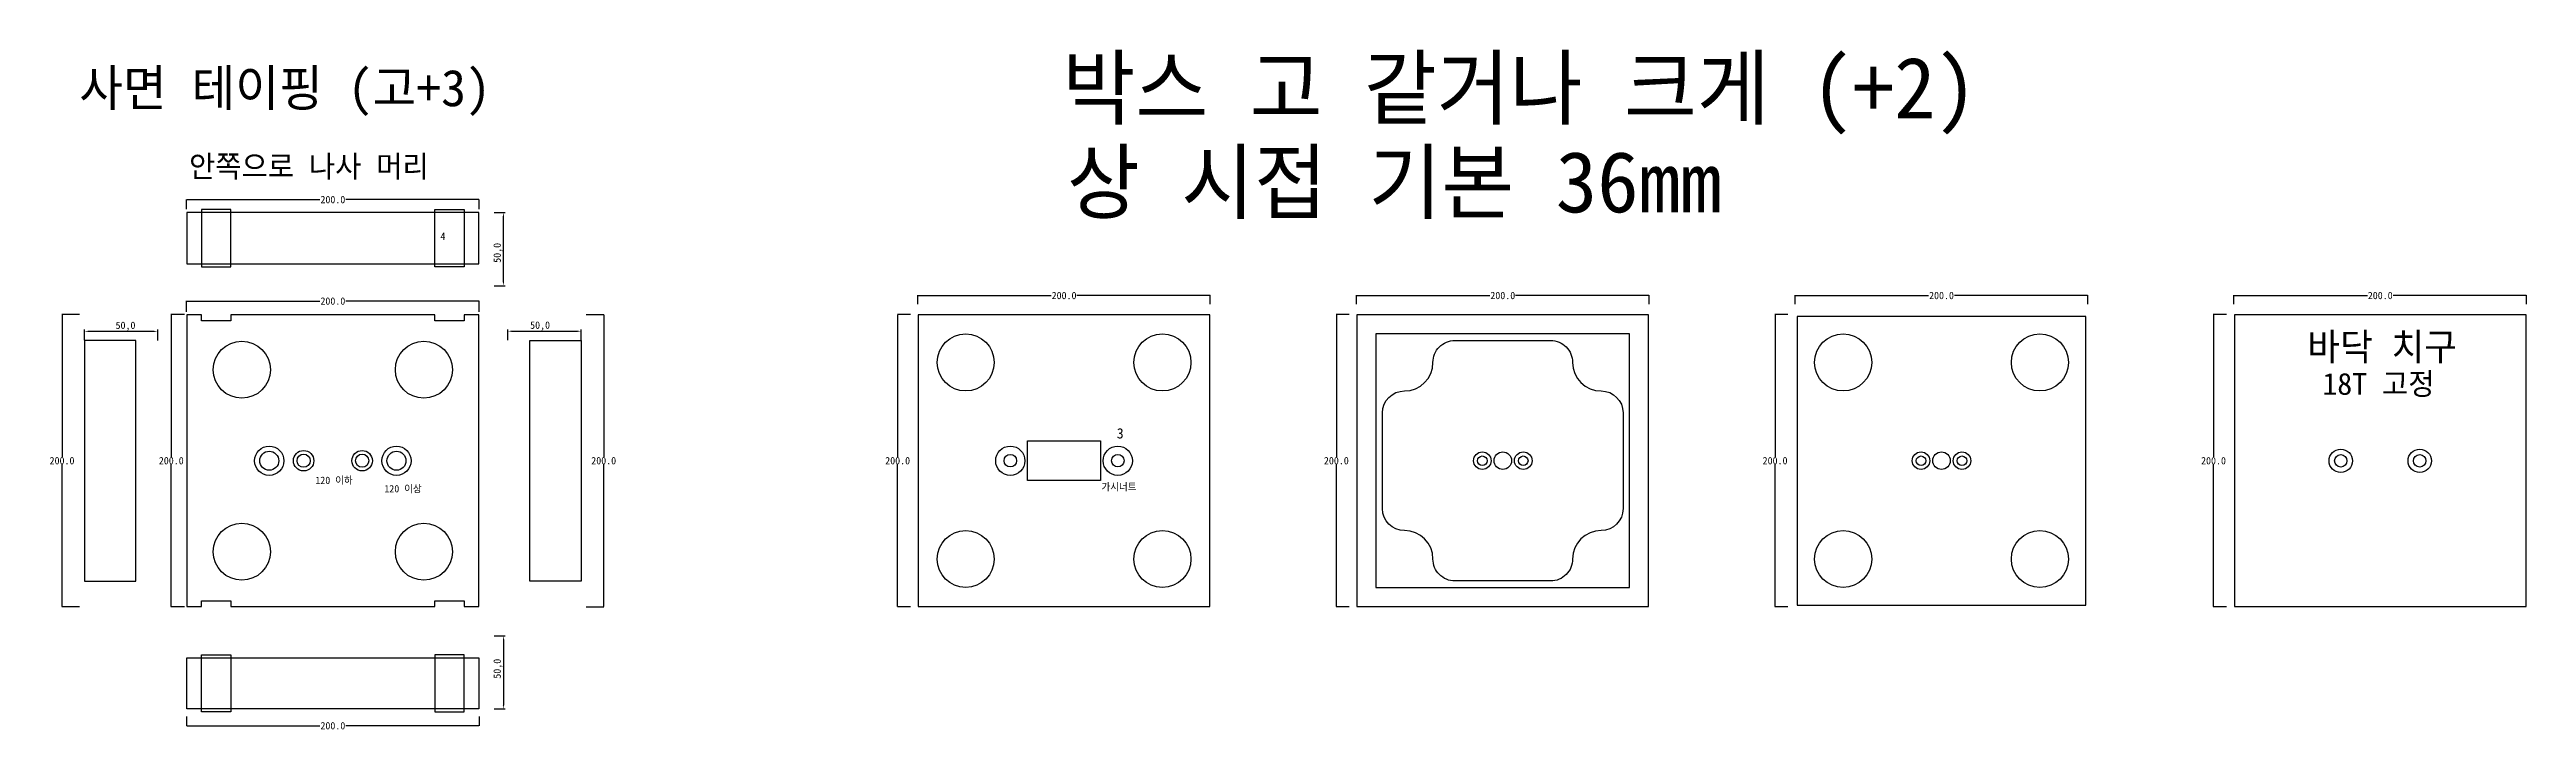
# Model space of a CAD drawing. Header units: millimetres. Extents: x 375 to 2069, y 196 to 662.
import ezdxf

# ---------------------------------------------------------------- set-up
doc = ezdxf.new("R2010")
doc.units = ezdxf.units.MM
for name, color, linetype in [('TEXT', 7, 'Continuous'), ('볼트 구멍', 7, 'Continuous'), ('치구', 7, 'Continuous'), ('치수', 7, 'Continuous')]:
    doc.layers.add(name, color=color, linetype=linetype)
doc.dimstyles.new('ISO-25', dxfattribs={"dimtxt": 2.5, "dimasz": 2.5, "dimexe": 1.25, "dimexo": 0.625, "dimtad": 1, "dimtxsty": 'Standard', "dimcen": 2.5, "dimadec": 0, "dimazin": 0, "dimtfac": 1, "dimtmove": 0, "dimatfit": 3, "dimfxl": 0, "dimarcsym": 0})
doc.dimstyles.get("Standard").update_dxf_attribs({"dimtxt": 7, "dimasz": 0.18, "dimexe": 0.18, "dimexo": 0.0625, "dimgap": 0.09, "dimtad": 0, "dimtih": 1, "dimtoh": 1, "dimdec": 1, "dimzin": 0, "dimdsep": 46, "dimtxsty": 'Standard', "dimcen": 0.09, "dimadec": 0, "dimazin": 0, "dimtfac": 1, "dimtdec": 1, "dimtofl": 0, "dimtmove": 0, "dimatfit": 3, "dimfxl": 0, "dimtolj": 1, "dimtzin": 0, "dimarcsym": 0})

# ---------------------------------------------------------------- blocks, each defined once
blk = doc.blocks.new('*D20')
at = {"layer": 'Defpoints', "color": 0}
for p in [(1768.6, 493.6), (1568.6, 487.7), (1768.6, 487.7)]:
    blk.add_point(p, dxfattribs=at)
at = {"layer": '치수', "color": 0, "lineweight": -2}
for p, q in [((1568.6, 487.8), (1568.6, 493.8)), ((1568.8, 493.6), (1659.8, 493.6)), ((1768.4, 493.6), (1677.4, 493.6)), ((1768.6, 487.8), (1768.6, 493.8))]:
    blk.add_line(p, q, dxfattribs=at)
at = {"layer": '치수', "color": 0}
for points in [[(1568.8, 493.6), (1568.8, 493.6), (1568.6, 493.6)], [(1768.4, 493.6), (1768.4, 493.6), (1768.6, 493.6)]]:
    blk.add_solid(points, dxfattribs=at)
at = {"layer": '치수', "color": 0, "insert": (1668.6, 493.6), "char_height": 5, "attachment_point": 5}
blk.add_mtext('\\A1;200.0', dxfattribs=at)
blk = doc.blocks.new('*D21')
at = {"layer": 'Defpoints', "color": 0}
for p in [(467.1, 480.6), (458.1, 280.6), (467.1, 280.6)]:
    blk.add_point(p, dxfattribs=at)
at = {"layer": '치수', "color": 0, "lineweight": -2}
for p, q in [((467.1, 480.6), (457.9, 480.6)), ((458.1, 480.4), (458.1, 383.2)), ((458.1, 280.8), (458.1, 378)), ((467.1, 280.6), (457.9, 280.6))]:
    blk.add_line(p, q, dxfattribs=at)
at = {"layer": '치수', "color": 0}
for points in [[(458, 480.4), (458.1, 480.4), (458.1, 480.6)], [(458, 280.8), (458.1, 280.8), (458.1, 280.6)]]:
    blk.add_solid(points, dxfattribs=at)
at = {"layer": '치수', "color": 0, "insert": (458.1, 380.6), "char_height": 5, "attachment_point": 5}
blk.add_mtext('\\A1;200.0', dxfattribs=at)
blk = doc.blocks.new('*D22')
at = {"layer": 'Defpoints', "color": 0}
for p in [(741.7, 480.6), (741.7, 280.6), (753.8, 280.6)]:
    blk.add_point(p, dxfattribs=at)
at = {"layer": '치수', "color": 0, "lineweight": -2}
for p, q in [((741.8, 480.6), (754, 480.6)), ((753.8, 480.4), (753.8, 383.2)), ((753.8, 280.8), (753.8, 378)), ((741.8, 280.6), (754, 280.6))]:
    blk.add_line(p, q, dxfattribs=at)
at = {"layer": '치수', "color": 0}
for points in [[(753.8, 480.4), (753.8, 480.4), (753.8, 480.6)], [(753.8, 280.8), (753.8, 280.8), (753.8, 280.6)]]:
    blk.add_solid(points, dxfattribs=at)
at = {"layer": '치수', "color": 0, "insert": (753.8, 380.6), "char_height": 5, "attachment_point": 5}
blk.add_mtext('\\A1;200.0', dxfattribs=at)
blk = doc.blocks.new('*D23')
at = {"layer": 'Defpoints', "color": 0}
for p in [(395.4, 480.6), (383.4, 280.6), (395.4, 280.6)]:
    blk.add_point(p, dxfattribs=at)
at = {"layer": '치수', "color": 0, "lineweight": -2}
for p, q in [((395.4, 480.6), (383.2, 480.6)), ((383.4, 480.4), (383.4, 383.2)), ((383.4, 280.8), (383.4, 378)), ((395.4, 280.6), (383.2, 280.6))]:
    blk.add_line(p, q, dxfattribs=at)
at = {"layer": '치수', "color": 0}
for points in [[(383.4, 480.4), (383.4, 480.4), (383.4, 480.6)], [(383.4, 280.8), (383.4, 280.8), (383.4, 280.6)]]:
    blk.add_solid(points, dxfattribs=at)
at = {"layer": '치수', "color": 0, "insert": (383.4, 380.6), "char_height": 5, "attachment_point": 5}
blk.add_mtext('\\A1;200.0', dxfattribs=at)
blk = doc.blocks.new('*D24')
at = {"layer": 'Defpoints', "color": 0}
for p in [(678.3, 260.8), (678.3, 210.8), (685.2, 210.8)]:
    blk.add_point(p, dxfattribs=at)
at = {"layer": '치수', "color": 0, "lineweight": -2}
for p, q in [((678.9, 260.8), (686.4, 260.8)), ((685.2, 258.3), (685.2, 213.3)), ((678.9, 210.8), (686.4, 210.8))]:
    blk.add_line(p, q, dxfattribs=at)
at = {"layer": '치수', "color": 0}
for points in [[(684.8, 258.3), (685.6, 258.3), (685.2, 260.8)], [(684.8, 213.3), (685.6, 213.3), (685.2, 210.8)]]:
    blk.add_solid(points, dxfattribs=at)
at = {"layer": '치수', "color": 0, "insert": (681.6, 238.3), "char_height": 5, "attachment_point": 5, "rotation": 90}
blk.add_mtext('50,0', dxfattribs=at)
blk = doc.blocks.new('*D25')
at = {"layer": 'Defpoints', "color": 0}
for p in [(468.6, 205.7), (668.6, 205.7), (668.6, 199.3)]:
    blk.add_point(p, dxfattribs=at)
at = {"layer": '치수', "color": 0, "lineweight": -2}
for p, q in [((468.6, 205.7), (468.6, 199.2)), ((668.6, 205.7), (668.6, 199.2)), ((468.8, 199.3), (559.8, 199.3)), ((668.4, 199.3), (577.4, 199.3))]:
    blk.add_line(p, q, dxfattribs=at)
at = {"layer": '치수', "color": 0}
for points in [[(468.8, 199.4), (468.8, 199.3), (468.6, 199.3)], [(668.4, 199.4), (668.4, 199.3), (668.6, 199.3)]]:
    blk.add_solid(points, dxfattribs=at)
at = {"layer": '치수', "color": 0, "insert": (568.6, 199.3), "char_height": 5, "attachment_point": 5}
blk.add_mtext('\\A1;200.0', dxfattribs=at)
blk = doc.blocks.new('*D26')
at = {"layer": 'Defpoints', "color": 0}
for p in [(398.8, 469.1), (398.8, 462.4), (448.8, 462.3)]:
    blk.add_point(p, dxfattribs=at)
at = {"layer": '치수', "color": 0, "lineweight": -2}
for p, q in [((398.8, 463), (398.8, 470.3)), ((446.3, 469.1), (401.3, 469.1)), ((448.8, 462.9), (448.8, 470.3))]:
    blk.add_line(p, q, dxfattribs=at)
at = {"layer": '치수', "color": 0}
for points in [[(401.3, 469.5), (401.3, 468.7), (398.8, 469.1)], [(446.3, 469.5), (446.3, 468.7), (448.8, 469.1)]]:
    blk.add_solid(points, dxfattribs=at)
at = {"layer": '치수', "color": 0, "insert": (426.8, 472.6), "char_height": 5, "attachment_point": 5}
blk.add_mtext('50,0', dxfattribs=at)
blk = doc.blocks.new('*D27')
at = {"layer": 'Defpoints', "color": 0}
for p in [(668.6, 559.2), (468.6, 552.8), (668.6, 552.8)]:
    blk.add_point(p, dxfattribs=at)
at = {"layer": '치수', "color": 0, "lineweight": -2}
for p, q in [((468.6, 552.8), (468.6, 559.4)), ((468.8, 559.2), (559.8, 559.2)), ((668.4, 559.2), (577.4, 559.2)), ((668.6, 552.8), (668.6, 559.4))]:
    blk.add_line(p, q, dxfattribs=at)
at = {"layer": '치수', "color": 0}
for points in [[(468.8, 559.2), (468.8, 559.1), (468.6, 559.2)], [(668.4, 559.2), (668.4, 559.1), (668.6, 559.2)]]:
    blk.add_solid(points, dxfattribs=at)
at = {"layer": '치수', "color": 0, "insert": (568.6, 559.2), "char_height": 5, "attachment_point": 5}
blk.add_mtext('\\A1;200.0', dxfattribs=at)
blk = doc.blocks.new('*D28')
at = {"layer": 'Defpoints', "color": 0}
for p in [(468.6, 482.4), (668.6, 489.8), (668.6, 482.4)]:
    blk.add_point(p, dxfattribs=at)
at = {"layer": '치수', "color": 0, "lineweight": -2}
for p, q in [((468.6, 482.5), (468.6, 490)), ((468.8, 489.8), (559.8, 489.8)), ((668.4, 489.8), (577.4, 489.8)), ((668.6, 482.5), (668.6, 490))]:
    blk.add_line(p, q, dxfattribs=at)
at = {"layer": '치수', "color": 0}
for points in [[(468.8, 489.9), (468.8, 489.8), (468.6, 489.8)], [(668.4, 489.9), (668.4, 489.8), (668.6, 489.8)]]:
    blk.add_solid(points, dxfattribs=at)
at = {"layer": '치수', "color": 0, "insert": (568.6, 489.8), "char_height": 5, "attachment_point": 5}
blk.add_mtext('\\A1;200.0', dxfattribs=at)
blk = doc.blocks.new('*D29')
at = {"layer": 'Defpoints', "color": 0}
for p in [(678.3, 550.3), (685.2, 550.3), (678.3, 500.3)]:
    blk.add_point(p, dxfattribs=at)
at = {"layer": '치수', "color": 0, "lineweight": -2}
for p, q in [((678.9, 550.3), (686.4, 550.3)), ((685.2, 502.8), (685.2, 547.8)), ((678.9, 500.3), (686.4, 500.3))]:
    blk.add_line(p, q, dxfattribs=at)
at = {"layer": '치수', "color": 0}
for points in [[(684.8, 547.8), (685.6, 547.8), (685.2, 550.3)], [(684.8, 502.8), (685.6, 502.8), (685.2, 500.3)]]:
    blk.add_solid(points, dxfattribs=at)
at = {"layer": '치수', "color": 0, "insert": (681.6, 522.8), "char_height": 5, "attachment_point": 5, "rotation": 90}
blk.add_mtext('50,0', dxfattribs=at)
blk = doc.blocks.new('*D30')
at = {"layer": 'Defpoints', "color": 0}
for p in [(688.3, 462.4), (738.3, 469.2), (738.3, 462.4)]:
    blk.add_point(p, dxfattribs=at)
at = {"layer": '치수', "color": 0, "lineweight": -2}
for p, q in [((688.3, 463), (688.3, 470.4)), ((690.8, 469.2), (735.8, 469.2)), ((738.3, 463), (738.3, 470.4))]:
    blk.add_line(p, q, dxfattribs=at)
at = {"layer": '치수', "color": 0}
for points in [[(690.8, 469.6), (690.8, 468.8), (688.3, 469.2)], [(735.8, 469.6), (735.8, 468.8), (738.3, 469.2)]]:
    blk.add_solid(points, dxfattribs=at)
at = {"layer": '치수', "color": 0, "insert": (710.3, 472.7), "char_height": 5, "attachment_point": 5}
blk.add_mtext('50,0', dxfattribs=at)
blk = doc.blocks.new('*D31')
at = {"layer": 'Defpoints', "color": 0}
for p in [(963.7, 480.6), (954.8, 280.6), (963.7, 280.6)]:
    blk.add_point(p, dxfattribs=at)
at = {"layer": '치수', "color": 0, "lineweight": -2}
for p, q in [((963.6, 480.6), (954.6, 480.6)), ((954.8, 480.4), (954.8, 383.2)), ((954.8, 280.8), (954.8, 378)), ((963.6, 280.6), (954.6, 280.6))]:
    blk.add_line(p, q, dxfattribs=at)
at = {"layer": '치수', "color": 0}
for points in [[(954.8, 480.4), (954.8, 480.4), (954.8, 480.6)], [(954.8, 280.8), (954.8, 280.8), (954.8, 280.6)]]:
    blk.add_solid(points, dxfattribs=at)
at = {"layer": '치수', "color": 0, "insert": (954.8, 380.6), "char_height": 5, "attachment_point": 5}
blk.add_mtext('\\A1;200.0', dxfattribs=at)
blk = doc.blocks.new('*D32')
at = {"layer": 'Defpoints', "color": 0}
for p in [(1263.7, 480.6), (1254.8, 280.6), (1263.7, 280.6)]:
    blk.add_point(p, dxfattribs=at)
at = {"layer": '치수', "color": 0, "lineweight": -2}
for p, q in [((1263.6, 480.6), (1254.6, 480.6)), ((1254.8, 480.4), (1254.8, 383.2)), ((1254.8, 280.8), (1254.8, 378)), ((1263.6, 280.6), (1254.6, 280.6))]:
    blk.add_line(p, q, dxfattribs=at)
at = {"layer": '치수', "color": 0}
for points in [[(1254.8, 480.4), (1254.8, 480.4), (1254.8, 480.6)], [(1254.8, 280.8), (1254.8, 280.8), (1254.8, 280.6)]]:
    blk.add_solid(points, dxfattribs=at)
at = {"layer": '치수', "color": 0, "insert": (1254.8, 380.6), "char_height": 5, "attachment_point": 5}
blk.add_mtext('\\A1;200.0', dxfattribs=at)
blk = doc.blocks.new('*D33')
at = {"layer": 'Defpoints', "color": 0}
for p in [(1563.7, 480.6), (1554.8, 280.6), (1563.7, 280.6)]:
    blk.add_point(p, dxfattribs=at)
at = {"layer": '치수', "color": 0, "lineweight": -2}
for p, q in [((1563.6, 480.6), (1554.6, 480.6)), ((1554.8, 480.4), (1554.8, 383.2)), ((1554.8, 280.8), (1554.8, 378)), ((1563.6, 280.6), (1554.6, 280.6))]:
    blk.add_line(p, q, dxfattribs=at)
at = {"layer": '치수', "color": 0}
for points in [[(1554.8, 480.4), (1554.8, 480.4), (1554.8, 480.6)], [(1554.8, 280.8), (1554.8, 280.8), (1554.8, 280.6)]]:
    blk.add_solid(points, dxfattribs=at)
at = {"layer": '치수', "color": 0, "insert": (1554.8, 380.6), "char_height": 5, "attachment_point": 5}
blk.add_mtext('\\A1;200.0', dxfattribs=at)
blk = doc.blocks.new('*D34')
at = {"layer": 'Defpoints', "color": 0}
for p in [(1168.6, 493.6), (968.6, 487.7), (1168.6, 487.7)]:
    blk.add_point(p, dxfattribs=at)
at = {"layer": '치수', "color": 0, "lineweight": -2}
for p, q in [((968.6, 487.8), (968.6, 493.8)), ((968.8, 493.6), (1059.8, 493.6)), ((1168.4, 493.6), (1077.4, 493.6)), ((1168.6, 487.8), (1168.6, 493.8))]:
    blk.add_line(p, q, dxfattribs=at)
at = {"layer": '치수', "color": 0}
for points in [[(968.8, 493.6), (968.8, 493.6), (968.6, 493.6)], [(1168.4, 493.6), (1168.4, 493.6), (1168.6, 493.6)]]:
    blk.add_solid(points, dxfattribs=at)
at = {"layer": '치수', "color": 0, "insert": (1068.6, 493.6), "char_height": 5, "attachment_point": 5}
blk.add_mtext('\\A1;200.0', dxfattribs=at)
blk = doc.blocks.new('*D35')
at = {"layer": 'Defpoints', "color": 0}
for p in [(1468.6, 493.6), (1268.6, 487.7), (1468.6, 487.7)]:
    blk.add_point(p, dxfattribs=at)
at = {"layer": '치수', "color": 0, "lineweight": -2}
for p, q in [((1268.6, 487.8), (1268.6, 493.8)), ((1268.8, 493.6), (1359.8, 493.6)), ((1468.4, 493.6), (1377.4, 493.6)), ((1468.6, 487.8), (1468.6, 493.8))]:
    blk.add_line(p, q, dxfattribs=at)
at = {"layer": '치수', "color": 0}
for points in [[(1268.8, 493.6), (1268.8, 493.6), (1268.6, 493.6)], [(1468.4, 493.6), (1468.4, 493.6), (1468.6, 493.6)]]:
    blk.add_solid(points, dxfattribs=at)
at = {"layer": '치수', "color": 0, "insert": (1368.6, 493.6), "char_height": 5, "attachment_point": 5}
blk.add_mtext('\\A1;200.0', dxfattribs=at)
blk = doc.blocks.new('*D36')
at = {"layer": 'Defpoints', "color": 0}
for p in [(1863.5, 480.6), (1854.6, 280.6), (1863.5, 280.6)]:
    blk.add_point(p, dxfattribs=at)
at = {"layer": '치수', "color": 0, "lineweight": -2}
for p, q in [((1863.4, 480.6), (1854.4, 480.6)), ((1854.6, 480.4), (1854.6, 383.2)), ((1854.6, 280.8), (1854.6, 378)), ((1863.4, 280.6), (1854.4, 280.6))]:
    blk.add_line(p, q, dxfattribs=at)
at = {"layer": '치수', "color": 0}
for points in [[(1854.5, 480.4), (1854.6, 480.4), (1854.6, 480.6)], [(1854.5, 280.8), (1854.6, 280.8), (1854.6, 280.6)]]:
    blk.add_solid(points, dxfattribs=at)
at = {"layer": '치수', "color": 0, "insert": (1854.6, 380.6), "char_height": 5, "attachment_point": 5}
blk.add_mtext('\\A1;200.0', dxfattribs=at)
blk = doc.blocks.new('*D37')
at = {"layer": 'Defpoints', "color": 0}
for p in [(2068.6, 493.6), (1868.6, 487.7), (2068.6, 487.7)]:
    blk.add_point(p, dxfattribs=at)
at = {"layer": '치수', "color": 0, "lineweight": -2}
for p, q in [((1868.6, 487.8), (1868.6, 493.8)), ((1868.8, 493.6), (1959.8, 493.6)), ((2068.4, 493.6), (1977.4, 493.6)), ((2068.6, 487.8), (2068.6, 493.8))]:
    blk.add_line(p, q, dxfattribs=at)
at = {"layer": '치수', "color": 0}
for points in [[(1868.8, 493.6), (1868.8, 493.6), (1868.6, 493.6)], [(2068.4, 493.6), (2068.4, 493.6), (2068.6, 493.6)]]:
    blk.add_solid(points, dxfattribs=at)
at = {"layer": '치수', "color": 0, "insert": (1968.6, 493.6), "char_height": 5, "attachment_point": 5}
blk.add_mtext('\\A1;200.0', dxfattribs=at)

msp = doc.modelspace()

# ---------------------------------------------------------------- linework, layer by layer
at = {"layer": '볼트 구멍', "color": 3}
msp.add_lwpolyline([(1093.6, 367.1), (1043.6, 367.1), (1043.6, 394.1), (1093.6, 394.1)], close=True, dxfattribs=at)
at = {"layer": '볼트 구멍', "color": 2}
for centre, radius in [((525.1, 380.6), 10), ((612.1, 380.6), 10), ((548.6, 380.6), 7), ((588.6, 380.6), 7)]:
    msp.add_circle(centre, radius, dxfattribs=at)
at = {"layer": '볼트 구멍', "color": 1}
for centre in [(1031.85, 380.6), (1105.35, 380.6)]:
    msp.add_circle(centre, 10, dxfattribs=at)
at = {"layer": '볼트 구멍', "color": 3}
for centre, radius in [((525.1, 380.6), 6.5), ((548.6, 380.6), 4.5), ((588.6, 380.6), 4.5), ((612.1, 380.6), 6.5), ((1031.85, 380.6), 4.25), ((1105.35, 380.6), 4.25), ((1354.6, 380.6), 3.25), ((1368.6, 380.6), 6), ((1382.6, 380.6), 3.25), ((1654.6, 380.6), 3.25), ((1668.6, 380.6), 6), ((1682.6, 380.6), 3.25), ((1941.6, 380.54), 4.25), ((1995.6, 380.54), 4.25)]:
    msp.add_circle(centre, radius, dxfattribs=at)
at = {"layer": '볼트 구멍', "color": 6}
for centre, radius in [((1354.6, 380.6), 6), ((1382.6, 380.6), 6), ((1654.6, 380.6), 6), ((1682.6, 380.6), 6), ((1941.6, 380.54), 8), ((1995.6, 380.54), 8)]:
    msp.add_circle(centre, radius, dxfattribs=at)
at = {"layer": '치구'}
for points in [[(468.85, 515.35), (668.35, 515.35), (668.35, 550.35), (468.85, 550.35)], [(468.85, 280.85), (478.85, 280.85), (478.85, 284.85), (498.85, 284.85), (498.85, 280.85), (638.35, 280.85), (638.35, 284.85), (658.35, 284.85), (658.35, 280.85), (668.35, 280.85), (668.35, 480.35), (658.35, 480.35), (658.35, 476.35), (638.35, 476.35), (638.35, 480.35), (498.85, 480.35), (498.85, 476.35), (478.85, 476.35), (478.85, 480.35), (468.85, 480.35)], [(968.85, 480.35), (968.85, 280.85), (1168.35, 280.85), (1168.35, 480.35)], [(1268.85, 480.35), (1268.85, 280.85), (1468.35, 280.85), (1468.35, 480.35)], [(1569.85, 479.35), (1569.85, 281.85), (1767.35, 281.85), (1767.35, 479.35)], [(1868.85, 480.35), (1868.85, 280.85), (2068.35, 280.85), (2068.35, 480.35)], [(433.85, 462.95), (398.85, 462.95), (398.85, 298.25), (433.85, 298.25)], [(703.35, 462.95), (738.35, 462.95), (738.35, 298.25), (703.35, 298.25)], [(1281.85, 467.35), (1281.85, 293.85), (1455.35, 293.85), (1455.35, 467.35)], [(468.85, 245.85), (668.35, 245.85), (668.35, 210.85), (468.85, 210.85)]]:
    msp.add_lwpolyline(points, close=True, dxfattribs=at)
at = {"layer": '치구', "color": 1}
for points in [[(478.85, 513.35), (498.85, 513.35), (498.85, 552.35), (478.85, 552.35)], [(658.35, 513.35), (638.35, 513.35), (638.35, 552.35), (658.35, 552.35)], [(478.85, 247.85), (498.85, 247.85), (498.85, 208.85), (478.85, 208.85)], [(658.35, 247.85), (638.35, 247.85), (638.35, 208.85), (658.35, 208.85)]]:
    msp.add_lwpolyline(points, close=True, dxfattribs=at)
at = {"layer": '치구'}
msp.add_lwpolyline([(1335.85, 462.85), (1401.35, 462.85, -0.4142136), (1416.35, 447.85, 0.4142135), (1435.85, 428.35, -0.4142134), (1450.85, 413.35), (1450.85, 347.85, -0.4142134), (1435.85, 332.85, 0.4142135), (1416.35, 313.35, -0.4142136), (1401.35, 298.35), (1335.85, 298.35, -0.4142136), (1320.85, 313.35, 0.4142135), (1301.35, 332.85, -0.4142134), (1286.35, 347.85), (1286.35, 413.35, -0.4142134), (1301.35, 428.35, 0.4142135), (1320.85, 447.85, -0.4142136)], format="xyb", close=True, dxfattribs=at)
for centre in [(506.35, 442.85), (630.85, 442.85), (1001.35, 447.85), (1135.85, 447.85), (1601.35, 447.85), (1735.85, 447.85), (506.35, 318.35), (630.85, 318.35), (1001.35, 313.35), (1135.85, 313.35), (1601.35, 313.35), (1735.85, 313.35)]:
    msp.add_circle(centre, 19.5, dxfattribs=at)

# ---------------------------------------------------------------- texts
at = {"layer": 'TEXT', "color": 1}
for s, height, p in [('박스 고 같거나 크게 (+2)', 41.6667, (1067.46, 614.9)), ('상 시접 기본 36mm', 41.6667, (1070.61, 550.5)), ('안쪽으로 나사 머리', 15, (470.25, 574.53)), ('4', 5, (642.16, 531.65)), ('3', 7, (1104.62, 395.84)), ('120 이하', 5, (556.62, 364.71)), ('가시너트', 5, (1094.2, 360.29))]:
    msp.add_text(s, height=height, dxfattribs=at).set_placement(p)
at = {"layer": 'TEXT', "linetype": 'Continuous'}
msp.add_text('사면 테이핑 (고+3)', height=25, dxfattribs=at).set_placement((395.2, 623.12))
at = {"layer": 'TEXT', "color": 6, "linetype": 'Continuous'}
msp.add_text('바닥 치구', height=18.75, dxfattribs=at).set_placement((1918.68, 449.19))
at = {"layer": 'TEXT', "color": 6}
for s, height, p in [('18T 고정', 15, (1929.03, 425.69)), ('120 이상', 5, (603.8, 358.95))]:
    msp.add_text(s, height=height, dxfattribs=at).set_placement(p)

# ---------------------------------------------------------------- dimensions: what is measured, and where the dimension line sits
at = {"layer": '치수', "color": 4}
for base, p1, p2, dimstyle, override, picture, middle in [((668.6, 559.17), (468.6, 552.77), (668.6, 552.77), 'Standard', {"dimtxt": 5}, '*D27', (568.6, 559.17)), ((738.35, 469.18), (688.35, 462.4), (738.35, 462.4), 'ISO-25', {"dimtxt": 5, "dimdec": 1, "dimzin": 0, "dimtdec": 1}, '*D30', (710.35, 469.18)), ((668.6, 199.34), (468.6, 205.74), (668.6, 205.74), 'Standard', {"dimtxt": 5}, '*D25', (568.6, 199.34))]:
    dim = msp.add_linear_dim(base=base, p1=p1, p2=p2, dimstyle=dimstyle, override=override, dxfattribs=at)
    dim.commit()
    dim.dimension.update_dxf_attribs({"geometry": picture, "text_midpoint": middle, "dimtype": 160})
for base, p1, p2, angle, picture, middle in [((685.18, 550.35), (678.28, 500.35), (678.28, 550.35), 90, '*D29', (685.18, 522.85)), ((398.85, 469.08), (448.85, 462.3), (398.85, 462.4), 180, '*D26', (426.85, 469.08)), ((685.18, 210.85), (678.28, 260.85), (678.28, 210.85), 270, '*D24', (685.18, 238.35))]:
    dim = msp.add_linear_dim(base=base, p1=p1, p2=p2, angle=angle, dimstyle='ISO-25', override={"dimtxt": 5, "dimdec": 1, "dimzin": 0, "dimtdec": 1}, dxfattribs=at)
    dim.commit()
    dim.dimension.update_dxf_attribs({"geometry": picture, "text_midpoint": middle, "dimtype": 160})
for base, p1, p2, picture, middle in [((668.6, 489.82), (468.6, 482.42), (668.6, 482.42), '*D28', (568.6, 489.82)), ((1168.6, 493.59), (968.6, 487.71), (1168.6, 487.71), '*D34', (1068.6, 493.59)), ((1468.6, 493.59), (1268.6, 487.71), (1468.6, 487.71), '*D35', (1368.6, 493.59)), ((1768.6, 493.59), (1568.6, 487.71), (1768.6, 487.71), '*D20', (1668.6, 493.59)), ((2068.6, 493.59), (1868.6, 487.71), (2068.6, 487.71), '*D37', (1968.6, 493.59))]:
    dim = msp.add_linear_dim(base=base, p1=p1, p2=p2, dimstyle='Standard', override={"dimtxt": 5}, dxfattribs=at)
    dim.commit()
    dim.dimension.update_dxf_attribs({"geometry": picture, "text_midpoint": middle})
for base, p1, p2, picture, middle in [((383.38, 280.6), (395.45, 480.6), (395.45, 280.6), '*D23', (383.38, 380.6)), ((458.07, 280.6), (467.14, 480.6), (467.14, 280.6), '*D21', (458.07, 380.6)), ((753.82, 280.6), (741.75, 480.6), (741.75, 280.6), '*D22', (753.82, 380.6)), ((954.8, 280.6), (963.71, 480.6), (963.71, 280.6), '*D31', (954.8, 380.6)), ((1254.8, 280.6), (1263.71, 480.6), (1263.71, 280.6), '*D32', (1254.8, 380.6)), ((1554.8, 280.6), (1563.71, 480.6), (1563.71, 280.6), '*D33', (1554.8, 380.6)), ((1854.55, 280.6), (1863.46, 480.6), (1863.46, 280.6), '*D36', (1854.55, 380.6))]:
    dim = msp.add_linear_dim(base=base, p1=p1, p2=p2, angle=90, dimstyle='Standard', override={"dimtxt": 5}, dxfattribs=at)
    dim.commit()
    dim.dimension.update_dxf_attribs({"geometry": picture, "text_midpoint": middle})

doc.saveas('drawing.dxf')
